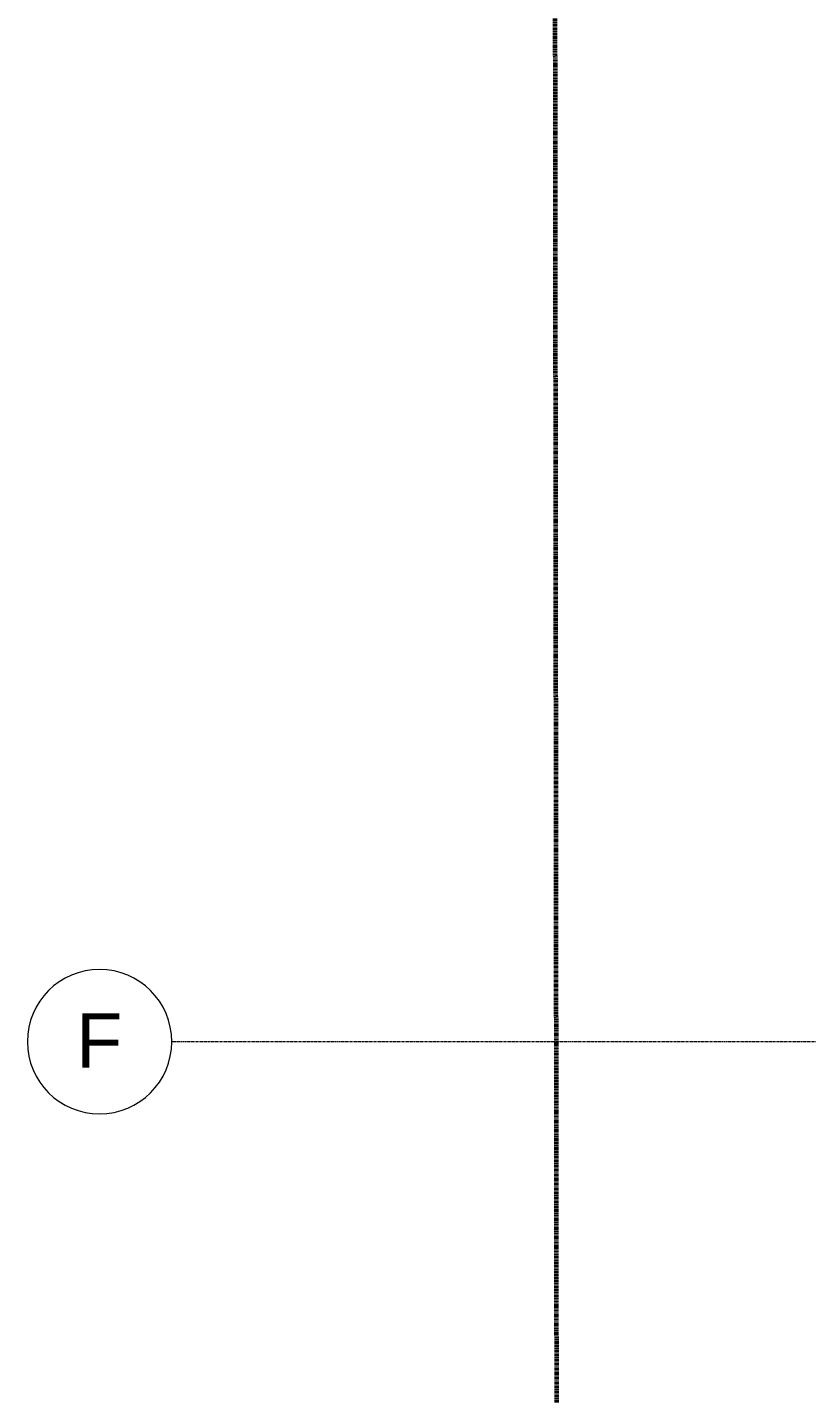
# Model space of a CAD drawing. Header units: inches. Extents: x -4105 to -1989, y 9836 to 11159.
# Drawn here: x -4104.6 to -3931.9, y 10089.2 to 10392 of the extents above; entities that cross this region are included whole.
import ezdxf

# ---------------------------------------------------------------- set-up
doc = ezdxf.new("R2010")
doc.units = ezdxf.units.IN
doc.header["$MEASUREMENT"] = 0
doc.linetypes.add('Double Dash 3_8_', pattern=[1, 0.375, -0.125, 0.125, -0.125, 0.125, -0.125])
doc.linetypes.add('Grid Line 1_2_', pattern=[0.875, 0.5, -0.125, 0.125, -0.125])
for name, color, linetype, lineweight in [('0-1', 7, 'Continuous', 5), ('0-4', 165, 'Continuous', 5), ('C-PROP-LINE-1', 250, 'Double Dash 3_8_', 60), ('S-GRID-1', 1, 'Grid Line 1_2_', 9), ('S-GRID-IDEN', 1, 'Continuous', 9), ('S-GRID-IDEN-1', 147, 'Continuous', 9)]:
    doc.layers.add(name, color=color, linetype=linetype, lineweight=lineweight)
doc.layers.add('0-3', color=255, linetype='Continuous', lineweight=5, transparency=1)
doc.styles.add('Arial', font='arial.ttf', dxfattribs={"height": 12})

# ---------------------------------------------------------------- blocks, each defined once
blk = doc.blocks.new('Family - ___-1878357-ENLARGED FLOOR PLAN - 3RD FLOOR PLAN - WEST')
at = {"layer": 'C-PROP-LINE-1'}
blk.add_line((-3988.35, 11061.83), (-3987.1, 9861.81), dxfattribs=at)
blk = doc.blocks.new('Grid - Grid Head - Circle-50561-ENLARGED FLOOR PLAN - 3RD FLOOR PLAN - WEST')
at = {"layer": 'S-GRID-IDEN-1'}
for start, end in [(360, 180), (180, 360)]:
    blk.add_arc((0, 0), 0.25, start, end, dxfattribs=at)
blk = doc.blocks.new('CTR - 1st Phase - Shell_rvt-1-ENLARGED FLOOR PLAN - 3RD FLOOR PLAN - WEST')
at = {"layer": 'S-GRID-1'}
blk.add_line((-1989.4, 10167.19), (-4072.56, 10167.19), dxfattribs=at)
at = {"layer": '0-3'}
blk.add_blockref('Family - ___-1878357-ENLARGED FLOOR PLAN - 3RD FLOOR PLAN - WEST', (0, 0), dxfattribs=at)
at = {"layer": '0-4', "xscale": 63.99999999999997, "yscale": 63.99999999999997, "zscale": 63.99999999999997, "rotation": 89.99999999999986}
blk.add_blockref('Grid - Grid Head - Circle-50561-ENLARGED FLOOR PLAN - 3RD FLOOR PLAN - WEST', (-4088.56, 10167.19), dxfattribs=at)
at = {"layer": 'S-GRID-IDEN', "insert": (-4093.75, 10173.44), "char_height": 12, "width": 12.524, "attachment_point": 1, "style": 'Arial'}
blk.add_mtext('F', dxfattribs=at)

msp = doc.modelspace()

# ---------------------------------------------------------------- block references
at = {"layer": '0-1'}
msp.add_blockref('CTR - 1st Phase - Shell_rvt-1-ENLARGED FLOOR PLAN - 3RD FLOOR PLAN - WEST', (0, 0), dxfattribs=at)

doc.saveas('drawing.dxf')
